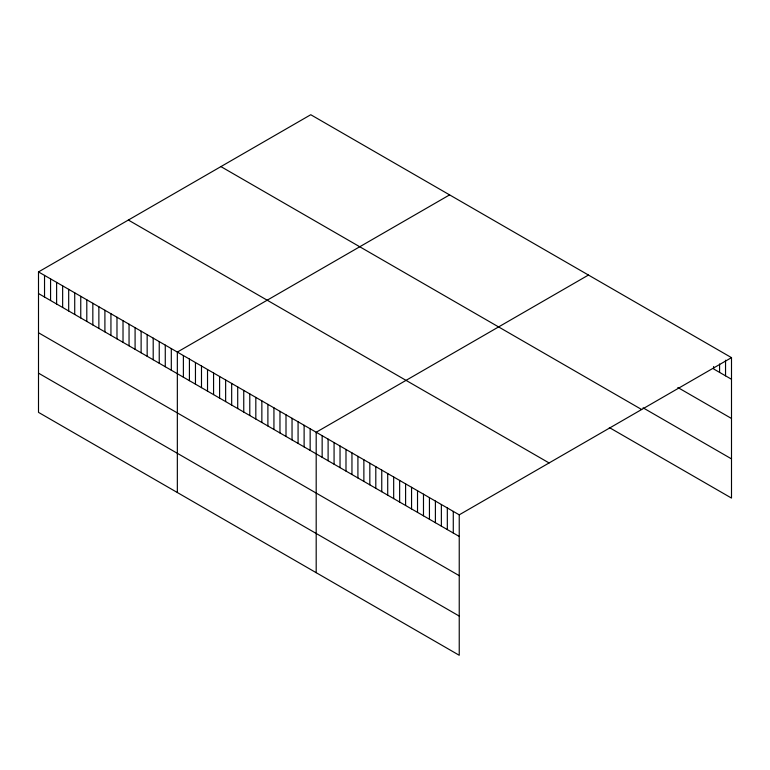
<?xml version="1.0" encoding="UTF-8"?>
<svg xmlns="http://www.w3.org/2000/svg" width="770" height="770" viewBox="0 0 770 770"><rect width="100%" height="100%" fill="white"/><g stroke="black" fill="none" stroke-linecap="round" stroke-linejoin="round"><path stroke-width="1.16" d="M38.5 271.916L459.238 514.832L459.238 655.27L38.5 412.364L38.5 271.916L310.762 114.73L731.5 357.636L731.5 498.084L609.311 427.543M449.603 194.887L177.341 352.073L177.341 492.521M588.444 275.054L316.191 432.24L316.191 572.678M459.238 514.832L731.5 357.636M731.5 379.273L713.617 368.945L713.617 366.539M677.86 387.512L731.5 418.476M643.085 407.831L731.5 458.882M220.913 166.599L641.651 409.515M128.349 220.047L549.087 462.953M38.5 293.543L459.238 536.459M38.5 332.756L459.238 575.671M38.5 373.152L459.238 616.067M725.542 360.206L725.542 375.827M719.575 363.979L719.575 372.391M453.28 511.386L453.28 533.013M447.322 507.94L447.322 529.577M441.364 504.504L441.364 526.131M435.397 501.058L435.397 522.695M429.439 497.622L429.439 519.25M423.481 494.176L423.481 515.813M417.523 490.74L417.523 512.368M411.555 487.294L411.555 508.932M405.597 483.858L405.597 505.486M399.64 480.413L399.64 502.05M393.672 476.976L393.672 498.604M387.714 473.531L387.714 495.158M381.756 470.095L381.756 491.722M375.798 466.649L375.798 488.276M369.831 463.213L369.831 484.84M363.873 459.767L363.873 481.394M357.915 456.321L357.915 477.958M351.957 452.885L351.957 474.512M345.99 449.439L345.99 471.076M340.032 446.003L340.032 467.631M334.074 442.558L334.074 464.195M328.107 439.121L328.107 460.749M322.149 435.676L322.149 457.313M310.156 428.755L310.156 450.383M304.121 425.261L304.121 446.898M298.077 421.777L298.077 443.414M292.042 418.293L292.042 439.93M286.007 414.809L286.007 436.446M279.972 411.324L279.972 432.952M273.937 407.84L273.937 429.467M267.893 404.356L267.893 425.983M261.858 400.872L261.858 422.499M255.823 397.387L255.823 419.015M249.788 393.903L249.788 415.531M243.753 390.409L243.753 412.046M237.709 386.925L237.709 408.562M231.674 383.441L231.674 405.078M225.639 379.957L225.639 401.584M219.604 376.472L219.604 398.1M213.569 372.988L213.569 394.615M207.525 369.504L207.525 391.131M201.49 366.019L201.49 387.647M195.455 362.535L195.455 384.163M189.42 359.041L189.42 380.678M183.385 355.557L183.385 377.194M171.306 348.589L171.306 370.216M165.271 345.104L165.271 366.732M159.236 341.62L159.236 363.248M153.201 338.136L153.201 359.763M147.157 334.652L147.157 356.279M141.122 331.167L141.122 352.795M135.087 327.673L135.087 349.311M129.052 324.189L129.052 345.826M123.017 320.705L123.017 342.342M116.982 317.221L116.982 338.858M110.938 313.736L110.938 335.364M104.903 310.252L104.903 331.88M98.868 306.768L98.868 328.395M92.833 303.284L92.833 324.911M86.798 299.8L86.798 321.427M80.754 296.315L80.754 317.943M74.719 292.821L74.719 314.458M68.684 289.337L68.684 310.974M62.649 285.853L62.649 307.49M56.614 282.369L56.614 303.996M50.57 278.884L50.57 300.512M44.535 275.4L44.535 297.028"/></g></svg>
